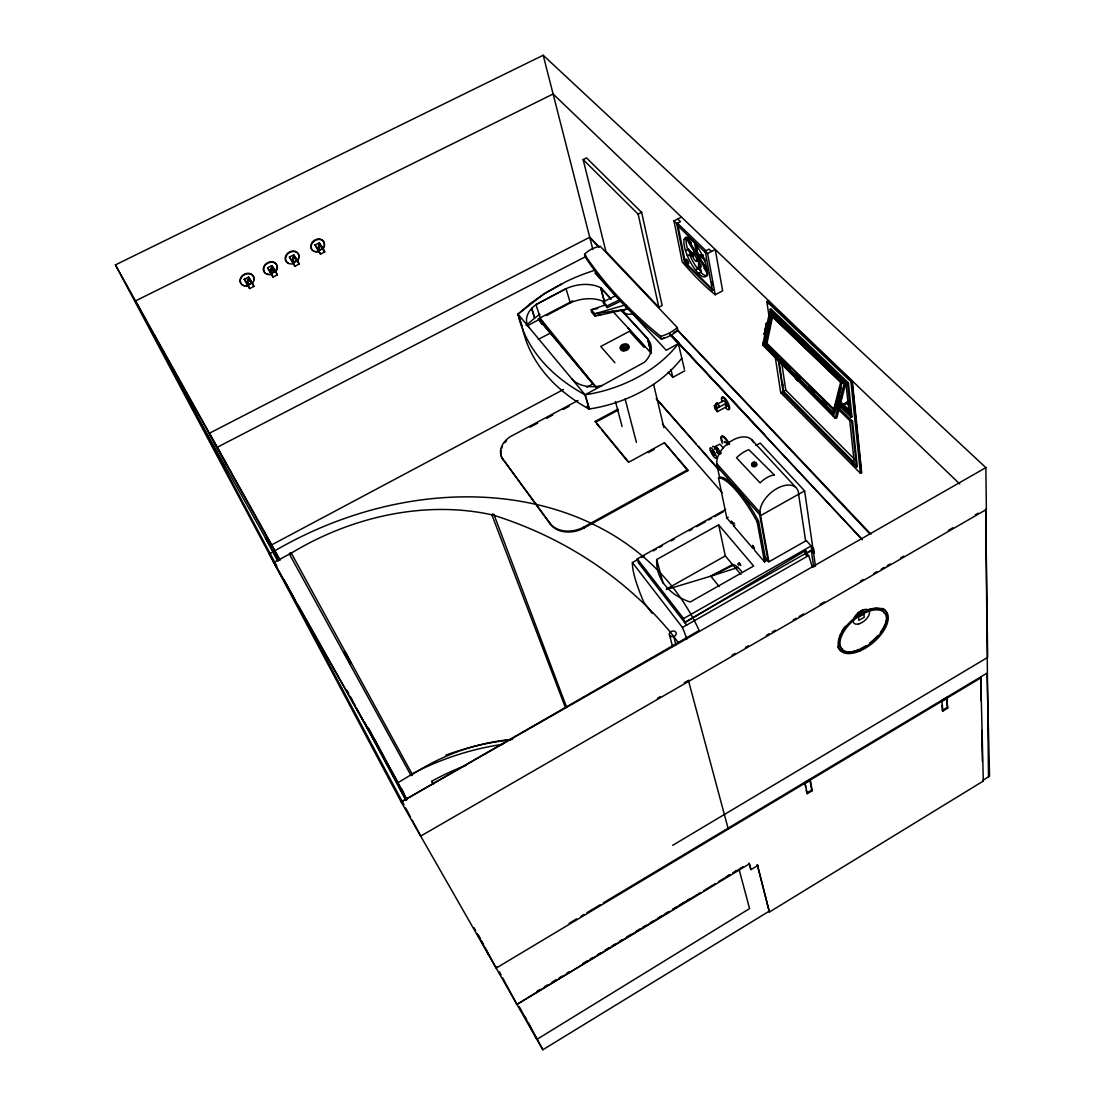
<?xml version="1.0" encoding="UTF-8"?>
<svg xmlns="http://www.w3.org/2000/svg" width="1105" height="1105" viewBox="0 0 1105 1105"><rect width="100%" height="100%" fill="white"/><g stroke="black" fill="none" stroke-linecap="round" stroke-linejoin="round"><path stroke-width="1.5" d="M622.681 348.669C624.684 350.92 621.176 346.97 621.521 349.18M247.589 279.62L247.327 282.921L248.473 284.731L251.636 283.142L248.597 279.109L247.589 279.62L248.473 284.731M270.697 271.347L271.015 268.032L272.01 267.521L275.035 271.554L271.871 273.128L270.697 271.347L273.847 269.772M716.454 408.007L716.275 403.505L717.214 402.994L719.396 406.405L716.454 408.007L714.659 406.06L716.275 403.505M292.991 257.244L292.632 260.587L293.833 262.341L296.969 260.78L293.985 256.747L292.991 257.244L293.833 262.341M318.668 245.117L318.254 248.473L319.497 250.213L322.605 248.639L319.649 244.619L318.668 245.117L319.497 250.213M766.925 334.29L764.163 334.373L766.511 323.199L768.845 322.688L766.511 323.199L764.163 334.442L766.967 334.401M764.66 334.925L767.008 323.682L769.329 323.171M764.619 334.815L766.511 323.199M769.674 311.679L762.671 345.022L835.27 418.339L836.844 417.925L845.878 382.717L771.235 311.334L769.674 311.679L844.275 383.117L845.878 382.717L849.22 413.892M770.558 314.787L841.789 383.117L833.971 413.974L764.19 345.078L770.558 314.787L772.105 314.428M771.331 314.607L764.964 344.898L834.758 413.767M777.892 356.722L765.724 344.719L766.442 341.362M767.146 337.992L771.76 316.113M836.913 399.941L833.64 409.914L766.179 343.475L771.912 316.279L840.643 382.22L841.444 382.026M834.441 409.706L766.953 343.31L772.699 316.099L781.29 324.345M762.864 345.133L763.03 344.373L834.123 416.184L833.405 416.364L833.612 415.591M795.545 378.269L798.1 376.777L799.979 379.761L797.63 380.341L795.545 378.269L798.418 380.148L798.625 379.222M796.318 378.09L796.539 377.164M797.879 377.703L798.1 376.777M797.63 380.341L795.752 377.358M565.235 707.131L491.863 514.82L492.692 513.963L493.907 514.391L566.741 707.545M833.087 412.124L840.877 381.28L841.679 381.087M837.728 396.681L840.201 386.902M836.015 407.648L838.916 396.225L836.568 408.187L839.413 396.709M835.173 412.151L841.347 387.786M841.872 396.156L839.372 405.949L841.319 395.618M835.27 418.339L844.275 383.117M723.305 447.898L719.866 444.113L715.377 446.572L715.336 447.953M622.737 346.431L624.145 346.362M684.202 239.302L685.307 237.589A22.003 6.837 63.3 0 1 692.296 240.462L695.349 243.915A22.003 6.837 63.3 0 1 703.705 258.542L705.57 263.681A22.003 6.837 63.3 0 1 706.717 275.062L705.529 276.637A22.003 6.837 63.3 0 1 698.484 273.46L695.515 270.021A22.003 6.837 63.3 0 1 687.365 255.766L685.514 250.725A22.003 6.837 63.3 0 1 684.202 239.302L686.426 238.128A36.023 11.451 63.6 0 0 694.714 252.078M798.155 379.457A1.975 1.105 76.8 0 0 798.404 379.844L797.686 380.065M350.009 661.08L349.512 661.605L346.5 654.657M848.018 402.607L846.734 402.703L848.074 401.46M848.391 402.814L847.908 403.96L849.137 403.698M797.299 379.816L798.28 379.871L797.423 380.134M526.16 325.326L534.64 318.157L531.726 308.364M595.264 270.09A153.94 106.55 -15.8 0 0 565.815 281.747L543.688 294.179L517.996 314.013L522.03 326.818M626.065 349.705L624.781 349.65L625.941 349.028M530.248 303.737L518.052 314.207L522.251 326.693M539.972 314.248L534.668 317.978L531.712 308.488M530.262 303.543L543.688 294.179M848.032 402.123L847.3 403.256L848.184 403.477M623.731 347.771L624.947 347.951L623.703 348.476M858.295 612.709L862.342 610.167L863.599 611.576L858.198 614.974L858.019 613.372L863.447 610.209L863.599 611.576M769.384 912.039L757.326 864.718L769.384 912.039L983.298 781.042L980.743 676.923L981.212 701.067M274.482 563.771L401.17 801.981L542.845 1049.75L768.9 911.335M502.692 977.925L516.919 1004.445L669.879 911.28M672.821 909.498L700.777 892.467M703.719 890.685L715.488 883.517M718.43 881.721L724.3 878.144M727.242 876.348L730.184 874.552M734.604 871.873L737.546 870.077M748.914 863.115L750.917 869.635L757.837 865.436M537.085 991.199L540.027 989.417M544.434 986.751L547.376 984.969M551.796 982.304L556.202 979.638M559.158 977.856L562.1 976.074M566.506 973.408L569.448 971.627M582.694 963.629L587.1 960.963M590.042 959.181L592.984 957.4M597.404 954.734L600.346 952.952M604.753 950.286L609.173 947.62M612.115 945.839L615.057 944.057M619.463 941.391L622.405 939.609M626.825 936.943L631.231 934.278M635.651 931.598L640.057 928.932M643 927.164L645.942 925.382M650.362 922.716L653.304 920.935M657.71 918.269L662.13 915.589M665.072 913.821L668.014 912.039M672.42 909.374L676.84 906.694M679.782 904.926L684.188 902.246M687.13 900.478L690.073 898.697M725.377 877.342L729.797 874.677M732.739 872.895L735.681 871.127M740.088 868.447L743.03 866.679M516.919 1004.445L749.425 863.834L750.917 869.635M495.703 967.289L496.601 966.764M569.144 923.324L576.548 918.89M580.995 916.238L583.951 914.47M586.921 912.689L600.236 904.719M603.206 902.937L987.055 673.138L989.569 776.235L982.746 780.42L983.298 781.042M946.557 697.545L941.778 700.404L942.91 711.04L947.648 708.195L946.557 697.545L947.648 708.195M809.799 779.605L804.841 782.575L807.313 793.68L812.216 790.738L810.338 780.31L805.393 783.279M981.351 677.572L496.145 968.104L485.123 947.524M942.372 701.067L947.165 698.208M942.91 711.04L942.316 710.377L947.054 707.532M807.313 793.68L806.774 792.976L811.678 790.034L810.062 781.097M684.81 622.709L806.001 550.276L806.691 553.619M672.669 845.339L987.649 657.406L985.688 508.825L986.378 509.488L420.674 836.098L412.137 820.062M622.971 349.746L623.22 350.644L623.828 349.746M657.447 698.291L660.431 696.564M684.299 682.793L688.774 680.21M732.049 655.237L735.032 653.511M745.474 647.489L748.458 645.762M766.359 635.43L769.342 633.704M772.326 631.977L775.309 630.264M793.224 619.919L796.208 618.206M799.191 616.48L803.667 613.897M820.076 604.421L824.551 601.838M860.353 581.175L863.35 579.448M873.793 573.426L876.776 571.699M881.251 569.116L884.235 567.39M887.218 565.663L890.202 563.951M900.644 557.915L903.628 556.202M948.394 530.359L952.869 527.776M975.245 514.861L978.229 513.134M410.742 774.992L398.007 782.644L273.764 562.486L115.431 264.882L543.19 55.25L985.853 467.622L401.17 801.981L699.134 630.472A329.967 263.584 -31.2 0 0 269.289 554.088L294.842 599.38M683.581 618.565L811.139 545.967L811.733 549.972L684.575 622.405L683.581 618.565L637.281 558.868L725.64 509.529M686.909 639.104A96.149 17.666 60.6 0 0 682.462 627.488L808.625 555.553L806.374 553.025M764.494 556.685L768.914 561.823L806.305 540.58L813.667 548.771L814.247 552.776L813.57 553.163L811.056 550.359M775.019 355.561L780.669 392.662L860.408 473.299L861.693 472.567L852.3 380.921M754.121 547.431L752.767 548.191L752.381 546.202L755.116 550.925L764.536 561.906L765.903 561.133L758.583 521.187A51.783 13.426 60.3 0 0 719.894 477.167L718.526 477.926L726.8 517.955L731.51 523.452L732.85 522.693M778.224 359.608L783.238 392.979L856.513 466.959L857.3 466.517L852.535 421.267L839.178 408.187M666.343 589.172L725.308 555.898L718.664 524.834L656.702 559.517L663.152 583.578M543.757 293.93L561.727 283.819M752.767 548.191L733.527 525.8L734.866 525.041M717.366 466.752L760.544 515.634L804.62 490.882L760.199 443.091L755.806 445.508M764.536 561.906L757.174 521.974L758.583 521.187M375.203 742.256L376.004 741.814L368.421 728.333L367.606 728.789M840.132 406.447L851.154 417.22L851.969 416.765L848.405 382.882L770.917 308.917L770.13 309.345L770.641 312.701M856.513 466.959L851.734 421.723L852.535 421.267M726.8 517.955L728.14 517.209M733.527 525.8L733.126 523.798L734.466 523.052M652.143 613.303L643.828 602.308A94.837 17.86 60.1 0 1 632.405 562.542L638.386 559.199M641.37 557.528L644.353 555.856M653.317 550.856L656.301 549.185M659.298 547.514L662.282 545.856M671.246 540.842L674.23 539.171M689.161 530.828L692.158 529.171M696.633 526.657L705.598 521.657M708.581 519.985L711.579 518.314M714.562 516.657L723.526 511.643M851.154 417.22L847.576 383.352L848.405 382.882M860.408 473.299L850.919 381.681L851.969 381.101L767.782 301.057L766.801 301.582L769.37 318.447M839.109 404.527L848.889 414.154L849.938 412.869M668.235 372.261L672.862 377.344L684.755 370.783M839.786 406.253L847.093 402.22L847.659 402.759L838.75 408.38M839.855 406.902L847.093 402.22M838.957 407.579L847.659 402.759M780.669 392.662L781.594 392.151M838.681 409.734L849.745 420.577L854.248 462.663L783.528 391.377L785.766 390.148L781.774 363.296M783.238 392.979L783.984 392.565L791.194 399.844M343.766 651.853L344.691 651.356L351.224 663.304L350.313 663.815L343.766 651.853L344.981 654.077L345.906 653.566M577.998 400.466L510.206 436.724A22.722 16.133 -18.8 0 0 502.761 458.962L550.414 524.267A25.512 18.965 -17.8 0 0 584.379 527.831L651.757 490.703L651.411 489.667L687.628 469.722L664.423 442.76L628.8 462.194L595.222 421.392L617.957 409.154M502.761 458.962L550.097 523.369A25.539 18.965 -17.8 0 0 584.089 526.905L651.411 489.667M687.628 469.722L687.835 470.661L651.757 490.703M350.119 661.273L349.415 661.425M670.1 334.815L678.36 343.627L666.232 350.271L631.811 312.991M648.331 452.608L654.271 449.362M716.841 404.126L717.78 403.615M717.449 411.626L716.8 408.394L726.178 403.297L723.72 400.632L714.355 405.715L715.004 408.961L717.449 411.626L726.8 406.543L726.178 403.297M527.223 325.878L540.525 318.723L596.548 387.772M618.206 410.093L595.485 422.331L595.222 421.392M530.096 427.179L537.624 423.146M546.657 418.312L552.68 415.093M563.219 409.458L569.241 406.239M767.782 301.057L768.583 300.629L769.094 303.999M664.34 337.536L661.329 339.138A732.118 401.654 -2.3 0 1 585.249 257.12L584.531 254.371A20.194 12.942 -15 0 1 600.195 246.263L677.282 327.522L677.876 330.326L870.947 534.185M673.359 332.729L677.876 330.326A30.774 20.622 -13.7 0 1 661.329 339.138L660.707 336.348A733.513 401.598 -2.4 0 1 584.531 254.371M586.741 387.22L592.777 384.001L542.707 323.972M273.764 562.486L291.292 553.108A242.768 188.748 -29.3 0 1 491.863 514.82M666.508 589.504L710.777 576.188L732.56 564.572A25.484 6.091 59.9 0 1 741.552 571.382M546.478 315.56L570.291 302.881A32.694 21.851 -17 0 1 604.684 302.093L600.719 287.77A32.998 21.838 -17 0 0 566.022 288.667L535.966 304.607A26.023 17.238 -17.8 0 0 529.226 327.619M681.426 217.063L673.981 220.931L682.241 261.926A239.191 79.615 65.5 0 0 715.225 294.759L722.656 290.822L715.239 249.481L707.601 253.487L705.17 251.139L708.982 249.136L711.427 251.484M115.431 264.882L271.733 544.848L563.467 389.513M658.856 307.245L662.157 305.491L641.646 212.367L586.506 157.905L583.15 159.603L605.913 251.47L658.856 307.245L638.151 214.163L583.15 159.603M673.981 220.931L676.73 223.597L684.575 262.755L712.49 290.518L713.236 290.132L685.307 262.382L677.476 223.21L705.943 250.738M695.515 270.021L698.457 268.474A34.78 10.691 63.5 0 0 699.12 259.675M627.309 308.93L626.507 305.919L626.77 309.22L595.084 316.154L591.493 312.135L591.244 309.759L605.319 304.994M700.501 260.559A34.49 10.567 63.1 0 1 707.766 275.463A22.003 6.879 63.3 0 1 700.694 272.286L701.33 271.305M698.484 273.46L700.694 272.286M538.273 339.401L549.945 333.282M684.575 262.755L685.307 262.382M541.864 324.483A169.231 38.192 63.3 0 1 538.342 318.806L572.818 300.809M685.514 250.725L688.456 249.178A42.349 13.288 63.8 0 0 690.293 250.918M687.365 255.766L689.575 254.606A35.374 10.995 63.7 0 0 693.553 256.692M676.73 223.597L680.473 221.663L677.71 218.997M585.968 256.457L217.257 447.276L226.401 464.349M598.648 246.677L589.725 237.257L209.425 433.243L218.569 450.329M638.151 214.163L641.646 212.367M319.055 245.669L320.049 245.172L322.605 248.639M244.302 279.261L248.611 277.106L252.244 282.839L253.957 286.416L249.647 288.585L244.302 279.261L249.647 288.585M267.617 267.728L271.899 265.587L275.642 271.25L277.286 274.841L273.004 276.996L267.617 267.728L273.004 276.996M289.482 257.009L293.75 254.882L297.577 260.476L299.179 264.081L294.911 266.222L289.482 257.009L294.911 266.222M315.036 244.951L319.276 242.838L323.213 248.349L324.746 251.981L320.505 254.095L315.036 244.951L320.505 254.095M247.948 280.187L248.957 279.689L251.636 283.142M271.871 273.128L271.388 268.584L272.382 268.087L275.035 271.554M293.364 257.81L294.372 257.313L296.969 260.78M247.921 285.007L252.244 282.839M271.333 273.405L275.642 271.25M293.295 262.617L297.577 260.476M318.958 250.476L323.213 248.349M719.175 586.493L710.777 576.188L733.154 565.29M615.499 295.836L603.22 301.72L603.551 303.392L607.349 307.577L620.734 301.154M603.22 301.72L607.018 305.905L619.339 299.98M624.104 347.426C626.024 345.92 621.673 346.873 623.924 347.467M710.777 576.188L738.195 567.404M624.076 305.312L594.835 313.779L591.244 309.759L597.722 308.571M841.789 383.117L842.59 382.924L840.877 381.28M800.186 378.849L797.727 379.443M763.154 342.73L764.688 342.37M766.179 343.475L766.953 343.31M764.19 345.078L765.724 344.719M766.967 323.641L769.287 323.13M411.668 774.163L412.358 775.047L411.088 775.613L289.427 554.102L290.007 552.956L291.292 553.108L412.345 774.481A198.278 173.071 -35.9 0 1 512.499 739.383M766.801 301.582L850.919 381.681M770.13 309.345L847.576 383.352M959.748 483.962L553.108 93.994L135.528 300.878L276.858 566.147M776.304 319.373L781.263 324.138M784.992 327.702L801.139 343.185M808.584 350.326L821.015 362.233M823.487 364.609L830.946 371.763M789.882 332.577L803.39 345.534M809.523 351.418L814.44 356.128M816.885 358.476L825.476 366.722M827.935 369.07L836.526 377.316M678.042 226L706.454 253.542M840.615 401.806L849.192 410.148M699.603 254.758L703.181 258.266M700.183 255.545L702.614 257.907M698.443 255.062L700.874 257.424M839.096 404.002L851.969 416.765M838.377 408.629L851.734 421.723M704.12 268.404L706.496 270.739M840.159 403.242L848.723 411.668M840.242 403.905L848.792 412.331M839.04 403.864L848.82 413.491M780.337 359.125L790.061 368.725M794.937 373.518L797.368 375.921M808.321 386.722L814.413 392.717M822.921 401.115L826.581 404.72M785.766 390.148L854.179 458.934M764.922 345.423L769.715 350.244M775.696 356.28L782.879 363.517M790.047 370.755L796.028 376.791M804.412 385.244L809.192 390.065M818.764 399.72L822.355 403.339M793.597 402.261L804.412 413.173M829.662 438.63L832.065 441.061M842.88 451.973L845.284 454.39M854.897 464.086L857.3 466.517M851.762 462.94L854.165 465.398M589.725 237.257L599.172 247.271M677.185 329.884L869.842 533.95M676.509 340.326L678.871 342.84M669.837 333.738L685.128 350.023M687.462 352.523L764.757 434.887M670.183 334.359L862.19 539.641M671.619 335.492L862.287 539.599M725.156 404.775L726.8 406.543M751.566 439.583L795.973 487.567M719.396 406.405L717.214 402.994M594.932 273.046L615.665 295.518M604.421 302.218L600.719 287.77L611.037 298.944M621.369 310.104L647.765 338.655L651.19 353.199L612.405 310.919M714.355 405.715L716.8 408.394M600.719 287.77L610.982 298.972M621.259 310.174L647.502 338.793L651.19 353.199M627.806 327.798L645.14 346.86M643.953 347.26L629.449 331.307L600.747 346.5L614.933 362.716M716.137 449.224L715.377 446.572L721.358 453.174M811.733 549.972L814.247 552.776M720.087 454.5L717.891 452.042L718.098 453.036M804.965 553.826L807.202 556.354M753.569 442.539A22.114 13.605 -41.7 0 0 732.353 440.37A22.114 13.605 -41.7 0 0 716.703 463.534L759.964 512.43L768.914 561.823L763.624 555.622M656.356 398.725L696.15 443.809M698.415 446.379L718.885 469.556M656.384 398.933L718.941 470.122M698.457 268.474L701.44 271.899M662.448 424.016L722.228 492.664M687.835 470.661L664.423 442.76M733.126 523.798L731.109 521.45L731.51 523.452M718.664 524.834L753.638 566.022L690.211 602.018A62.474 48.371 -11.7 0 1 656.702 559.517M538.342 318.806L595.954 386.985M725.308 555.898L740.82 574.448M760.544 515.634L759.674 514.599L768.072 560.788M587.432 406.474L589.476 408.947A109.022 73.413 -16.8 0 0 681.771 358.117M587.017 406.46L589.2 409.099L585.098 394.803A234.978 152.601 -11.1 0 1 518.052 314.207L585.098 394.803L589.476 408.947M596.576 423.643L599.822 427.594M601.99 430.218L627.971 461.807M289.427 554.102L290.726 554.254L291.292 553.108M686.661 625.085L638.372 562.749L637.281 558.868M811.678 790.034L812.216 790.738M632.405 562.542L682.462 627.488M678.249 642.502L670.307 632.074A598.109 466.655 -45.1 0 0 493.562 515.206M321.804 247.838L324.746 251.981M299.179 264.081L293.75 254.882M277.286 274.841L271.899 265.587M253.957 286.416L248.611 277.106M298.226 605.374L370.866 734.162M373.366 738.582L375.852 742.988M401.281 788.459L403.739 792.81M278.211 560.705L200.737 422.386L154.217 335.105L280.021 560.346M431.765 781.29L433.436 784.301L431.765 781.29A211.704 187.035 -37.5 0 1 465.702 765.544M345.575 655.168L346.79 657.378M271.733 544.848L279.33 559.006M524.944 1016.407L526.56 1019.445M528.19 1022.47L542.845 1049.75M519.391 1006.779L524.267 1015.868M525.897 1018.907L536.892 1039.391L749.577 908.6L739.01 869.179M376.004 741.814L406.971 799.564M499.446 971.861L501.076 974.886M368.421 728.333L406.654 799.689M273.211 551.782L278.101 560.912M364.36 721.993L406.143 800.034M478.603 935.369L480.233 938.407M481.863 941.446L483.493 944.485M265.393 537.817L277.521 560.484M347.081 690.432L348.697 693.457M350.313 696.482L355.161 705.543M356.777 708.567L405.811 800.172M474.1 927.744L475.73 930.783M477.346 933.822L488.728 955.093M284.123 579.793L404.057 804.91M405.673 807.935L410.521 817.037M319.276 242.838L320.809 246.456M688.456 249.178L690.307 254.219A35.374 11.022 63.7 0 0 693.553 256.056M550.097 523.369L550.414 524.267M540.525 318.723L535.966 304.607L566.022 288.667L570.291 302.881M584.089 526.905L584.379 527.831M669.437 634.905L672.614 646.508M673.705 636.521L675.942 644.809M688.526 680.832L728.292 829.178M615.43 401.529L622.115 426.544M625.14 399.016L636.411 442.428M543.19 55.25L592.846 249.454M670.928 369.457L672.862 377.344M625.706 304.842L626.77 309.22L594.835 313.779L595.084 316.154M653.69 384.733L663.87 427.566M678.097 342.536L684.382 369.194M691.081 251.733L691.854 255.048M716.703 463.534L719.756 478.327M732.118 522.637L731.496 521.146L731.703 522.154M607.018 305.905L607.349 307.577M753.914 547.97L752.74 545.359L753.044 546.975M705.17 251.139L712.49 290.518M707.601 253.487L715.225 294.759M805.117 784.053L805.669 787.036M806.222 790.006L806.774 792.976M711.703 281.816L712.311 285.145M688.608 237.451L689.755 243.846M804.606 550.11L805.214 554.116L811.305 550.649L813.722 567.086M782.492 382.551L782.989 385.894M778.997 361.197L783.528 391.377M805.628 540.967L798.597 494.267A22.873 13.37 -41.3 0 0 778.984 487.485A22.873 13.37 -41.3 0 0 759.964 512.43M804.62 490.882L815.49 566.312M715.253 447.304L715.267 447.373A3.771 1.008 61.2 0 0 715.681 448.837A4.061 1.077 61.1 0 1 716.717 447.415A4.061 1.077 61.1 0 1 719.631 452.912A4.061 1.077 61.1 0 1 717.504 452.387M851.969 381.101L861.375 472.747M942.054 705.391L942.316 710.377M981.779 730.391L982.373 761.442M988.492 776.898L985.688 508.825M985.853 467.622L986.378 509.488M412.718 773.528A269.592 239.605 -41.7 0 1 502.747 744.328M718.526 477.926A51.783 13.384 60.3 0 1 757.174 521.974M755.861 464.514A1.671 1.243 -11.8 0 1 754.522 466.103A1.671 1.243 -11.8 0 1 752.588 465.26M752.657 464.611A1.671 1.243 -11.8 0 1 753.154 464.031M754.024 462.47A2.514 1.865 -11.8 0 1 756.497 464.694A2.514 1.865 -11.8 0 1 752.602 465.979A2.514 1.865 -11.8 0 1 752.795 462.871M445.812 755.102A275.808 245.144 -41.9 0 1 458.382 750.861M459.956 750.378A275.808 245.144 -41.9 0 1 510.455 739.839M647.502 338.793A28.55 19.572 -15.9 0 1 644.547 362.178L585.098 394.803A110.058 73.413 -16.8 0 0 678.36 343.627M677.282 327.522A30.83 20.622 -13.7 0 1 660.707 336.348M585.249 257.12A20.166 12.942 -15 0 1 586.175 256.167M589.2 409.099A232.768 152.642 -11 0 1 522.527 328.392M602.045 385.493A30.926 21.271 -16.8 0 1 571.727 378.711M628.483 345.92A4.392 2.887 -15.5 0 1 626.134 350.506A4.392 2.887 -15.5 0 1 620.471 349.042A4.392 2.887 -15.5 0 1 624.795 344.967M626.936 345.064A4.392 2.887 -15.5 0 1 627.82 345.409M544.751 325.381A212.409 46.424 64.2 0 1 542.21 321.403M722.187 440.867A9.793 2.68 61.1 0 1 723.14 436.144A9.793 2.68 61.1 0 1 729.521 444.072M722.104 398.587A7.086 2.017 61.6 0 1 722.104 397.607M722.366 397.013A7.086 2.017 61.6 0 1 727.822 402.455A7.086 2.017 61.6 0 1 728.886 409.43M243.445 285.38A7.224 5.953 -28.5 0 1 240.669 277.797A7.224 5.953 -28.5 0 1 249.371 273.391A7.224 5.953 -28.5 0 1 253.639 280.228M246.912 285.725A7.224 5.953 -28.5 0 1 245.117 285.767M265.283 273.087A7.183 5.926 -30.3 0 1 265.007 264.758A7.183 5.926 -30.3 0 1 274.261 262.41A7.183 5.926 -30.3 0 1 276.112 270.324M271.899 273.764A7.183 5.926 -30.3 0 1 270.117 274.22M268.335 274.261A7.183 5.926 -30.3 0 1 266.692 273.874M288.502 263.17A7.155 5.912 -32.1 0 1 285.684 256.056A7.155 5.912 -32.1 0 1 293.405 251.042A7.155 5.912 -32.1 0 1 298.861 256.429M298.585 258.059A7.155 5.912 -32.1 0 1 297.853 259.647M313.972 251.111A7.127 5.87 -34.1 0 1 311.292 243.984A7.127 5.87 -34.1 0 1 318.972 238.984A7.127 5.87 -34.1 0 1 324.304 244.412M324 246.042A7.127 5.87 -34.1 0 1 323.268 247.631M317.315 251.498A7.127 5.87 -34.1 0 1 315.574 251.526M722.366 443.354A9.793 2.68 61.1 0 1 722.035 436.351A9.793 2.68 61.1 0 1 728.886 444.431M724.217 442.47A3.771 1.036 61.1 0 1 725.198 441.862A3.771 1.036 61.1 0 1 727.449 445.025M718.07 452.649A3.771 1.008 61.2 0 0 719.286 452.553A3.771 1.008 61.2 0 0 718.001 449.086L717.49 448.271A3.771 1.008 61.2 0 0 715.377 446.572M716.358 449.431A2.79 0.746 61.1 0 1 716.965 448.299A2.79 0.746 61.1 0 1 719.024 451.835A2.79 0.746 61.1 0 1 718.057 452.346M714.396 449.044A2.79 0.746 61.1 0 1 714.921 449.252M716.731 451.904A2.79 0.746 61.1 0 1 716.979 452.525M712.559 446.89A5.995 1.588 61.1 0 1 715.308 448.091A5.995 1.588 61.1 0 1 718.706 454.542M722.187 401.723A7.086 2.017 61.6 0 1 723.485 397.855A7.086 2.017 61.6 0 1 728.872 407.234A7.086 2.017 61.6 0 1 725.681 407.828M248.97 285.67A7.224 5.953 -28.5 0 1 240.282 280.366A7.224 5.953 -28.5 0 1 250.186 273.93A7.224 5.953 -28.5 0 1 252.078 283.64M272.161 274.178A7.183 5.926 -30.3 0 1 263.625 268.819A7.183 5.926 -30.3 0 1 273.501 262.41A7.183 5.926 -30.3 0 1 275.269 272.148M293.916 263.487A7.155 5.912 -32.1 0 1 285.532 258.087A7.155 5.912 -32.1 0 1 295.353 251.691A7.155 5.912 -32.1 0 1 297.01 261.471M319.345 251.457A7.127 5.87 -34.1 0 1 311.127 246.014A7.127 5.87 -34.1 0 1 320.906 239.647A7.127 5.87 -34.1 0 1 322.425 249.454M632.502 313.792A7.431 4.959 -15.5 0 1 623.4 310.187M600.775 314.428A3.743 2.086 5.5 0 1 597.487 315.215M882.978 608.413A30.056 15.415 -40.2 0 1 880.34 632.419M877.494 635.858A30.056 15.415 -40.2 0 1 869.552 643.138M865.781 645.776A30.056 15.415 -40.2 0 1 860.615 648.663M859.331 649.27A30.056 15.415 -40.2 0 1 837.728 646.798M842.093 648.828A27.915 14.324 -40.2 0 1 839.013 638.883M839.413 637.198A27.915 14.324 -40.2 0 1 840.96 633.179M841.651 631.811A27.915 14.324 -40.2 0 1 845.311 626.245M867.978 609.739A27.915 14.324 -40.2 0 1 884.456 613.372M808.625 555.553A94.712 25.622 60.2 0 1 812.341 567.376M700.653 270.463A238.956 80.872 65.6 0 1 697.863 267.507M797.147 377.288A1.975 1.105 76.8 0 1 798.805 377.33A1.975 1.105 76.8 0 1 799.081 380.175A1.975 1.105 76.8 0 1 797.382 379.65M797.188 379.181A1.975 1.105 76.8 0 1 797.064 378.684M797.81 377.509A1.975 1.105 76.8 0 1 799.619 377.206A1.975 1.105 76.8 0 1 799.564 380.3M796.263 377.896A1.975 1.105 76.8 0 1 798.1 377.648A1.975 1.105 76.8 0 1 797.92 380.714A1.975 1.105 76.8 0 1 796.222 378.366M503.093 459.873A22.708 16.133 -18.8 0 1 501.035 450.536M501.56 448.52A22.708 16.133 -18.8 0 1 502.388 446.503M504.916 442.649A22.708 16.133 -18.8 0 1 506.56 440.854M693.802 253.611A42.349 13.288 63.8 0 1 692.075 252.396M695.459 251.691A36.009 11.464 63.6 0 1 687.172 237.741M689.575 254.606A22.003 6.879 63.3 0 0 697.725 268.86A34.794 10.677 63.5 0 0 698.374 260.076M686.426 238.128A22.003 6.879 63.3 0 0 687.724 249.564A42.363 13.274 63.8 0 0 693.056 253.998M697.407 252.368A35.913 11.478 63.1 0 1 695.542 243.666M698.871 255.2A35.18 11.05 62.9 0 1 699.948 254.716M701.868 254.661A35.18 11.05 62.9 0 1 703.36 255.075M699.81 260.145A32.252 9.904 63.4 0 1 700.169 261.595M700.777 264.371A32.252 9.904 63.4 0 1 701.164 266.927M691.316 242.741A43.648 14.006 63.5 0 1 690.515 241.07M701.247 260.158A34.49 10.58 63.1 0 1 707.835 273.405M699.106 255.711A41.41 12.915 62.8 0 1 704.838 258.791M694.879 251.305A43.648 13.978 63.5 0 1 688.263 238.1M697.145 254.343A35.913 11.464 63.1 0 1 694.658 242.768M697.669 255.959A35.18 11.036 62.8 0 1 703.402 255.808M699.064 260.531A32.252 9.89 63.4 0 1 700.584 271.706M698.65 257.203A34.545 10.622 63 0 1 707.241 270.559M699.106 256.332A41.41 12.887 62.8 0 1 704.092 259.192M705.004 259.91A41.41 12.887 62.8 0 1 705.929 260.711M697.393 253.459A70.831 22.86 62.7 0 1 697.269 245.614M694.893 252.741A5.276 1.644 63.3 0 1 697.103 252.161A5.276 1.644 63.3 0 1 700.349 258.529A5.276 1.644 63.3 0 1 698.692 260.186M693.401 253.515A5.276 1.644 63.3 0 1 695.846 253.225A5.276 1.644 63.3 0 1 698.954 259.965A5.276 1.644 63.3 0 1 696.495 260.241M693.843 253.722A4.406 1.367 63.3 0 1 695.97 253.901A4.406 1.367 63.3 0 1 698.471 259.274A4.406 1.367 63.3 0 1 696.772 260.007M622.377 347.481L620.955 347.826L622.377 347.481M624.505 348.448L625.927 348.241L624.505 348.448M625.112 344.788L626.521 344.719L625.112 344.788M622.447 345.354L623.855 345.285L622.447 345.354M738.112 563.84L738.886 565.097L738.154 563.826M739.107 562.859L740.751 565.539L739.204 562.818M627.474 346.887L626.052 347.108L627.474 346.887M863.889 614.048L858.461 617.198L858.834 620.375L864.234 617.239L863.889 614.048M774.315 474.97L748.817 449.666A23.661 14.02 -45.1 0 0 736.496 457.788L760.088 482.899A18.122 10.732 -41.4 0 1 774.315 474.97M671.08 636.494A3.508 2.818 -14.4 0 0 676.246 633.524A3.508 2.818 -14.4 0 0 671.025 631.549A3.508 2.818 -14.4 0 0 671.08 636.494M756.621 465.233A2.514 1.865 -11.8 0 0 754.135 463.009A1.685 1.243 -11.8 0 1 755.682 464.625A1.685 1.243 -11.8 0 1 753.168 465.467A1.685 1.243 -11.8 0 1 753.03 463.492A2.514 1.865 -11.8 0 0 752.726 466.517A2.514 1.865 -11.8 0 0 756.621 465.233M752.933 464.376A1.685 1.243 -11.8 0 0 755.544 463.216A1.685 1.243 -11.8 0 0 753.168 462.194A1.685 1.243 -11.8 0 0 752.933 464.376M622.226 349.719A4.406 2.887 -15.5 0 0 628.745 346.252A4.406 2.887 -15.5 0 0 622.35 344.594A4.406 2.887 -15.5 0 0 622.226 349.719M710.225 450.094A5.995 1.575 61.1 0 0 715.722 458.326A5.995 1.575 61.1 0 0 713.595 450.674A5.995 1.575 61.1 0 0 710.225 450.094M711.869 451.876A2.79 0.732 61.2 0 0 714.452 455.357A2.79 0.732 61.2 0 0 713.098 451.475A2.79 0.732 61.2 0 0 711.869 451.876M860.063 650.886A30.084 15.401 -40.2 0 0 886.293 611.59A30.084 15.401 -40.2 0 0 843.253 630.154A30.084 15.401 -40.2 0 0 860.063 650.886M857.052 650.707A27.943 14.31 -40.2 0 0 885.713 614.753A27.943 14.31 -40.2 0 0 846.872 627.253A27.943 14.31 -40.2 0 0 857.052 650.707M858.806 623.897A9.793 5.069 -40.4 0 0 869.373 611.397A9.793 5.069 -40.4 0 0 855.988 615.029A9.793 5.069 -40.4 0 0 858.806 623.897M692.434 255.255A4.406 1.367 63.3 0 0 696.33 261.484A4.406 1.367 63.3 0 0 695.294 255.821A4.406 1.367 63.3 0 0 692.434 255.255M685.97 260.172A2.597 0.787 63.2 0 0 688.263 263.805A2.597 0.787 63.2 0 0 687.6 260.435A2.597 0.787 63.2 0 0 685.97 260.172"/></g></svg>
